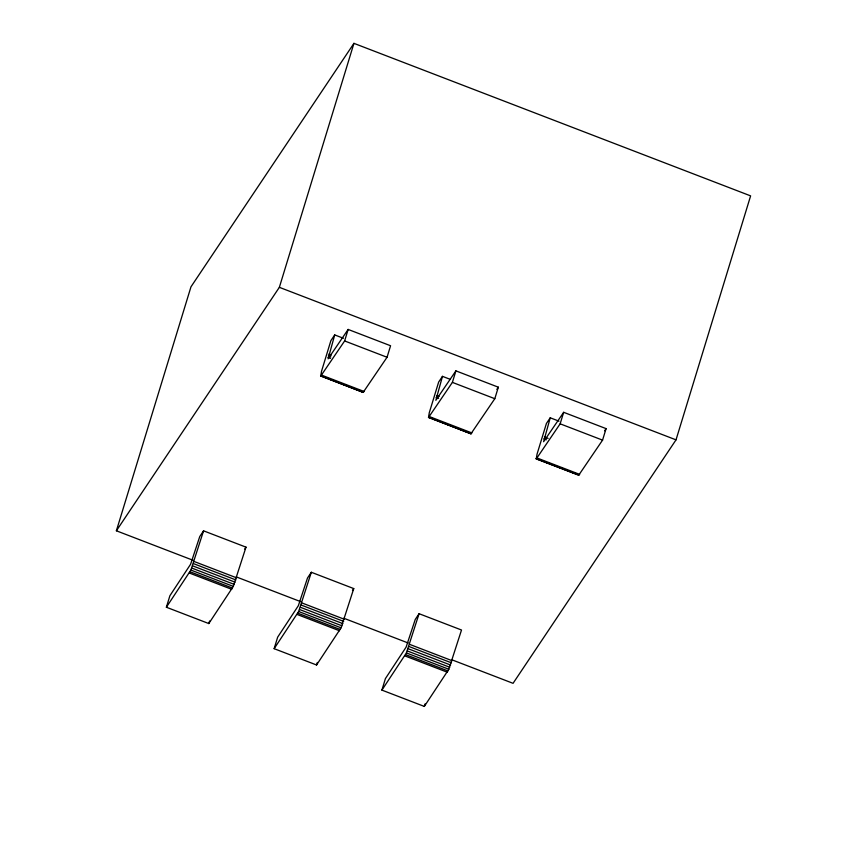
<?xml version="1.0" encoding="UTF-8"?>
<svg xmlns="http://www.w3.org/2000/svg" width="867" height="867" viewBox="0 0 867 867"><rect width="100%" height="100%" fill="white"/><g stroke="black" fill="none" stroke-linecap="round" stroke-linejoin="round"><path stroke-width="1.3" d="M334.716 334.922L328.094 358.84L348.144 329.438L390.573 345.749L387.05 357.258L363.175 392.372L320.757 376.061L321.516 371.314L330.891 340.623L334.716 334.922L343.451 338.282M550.231 417.796L543.609 441.715L563.669 412.313L606.087 428.623L602.565 440.133L578.69 475.246L536.272 458.925L537.031 454.189L546.405 423.497L550.231 417.796L558.966 421.156M442.473 376.354L435.852 400.283L455.901 370.87L498.33 387.191L494.808 398.701L470.933 433.803L428.515 417.493L429.273 412.757L438.648 382.065L442.473 376.354L449.962 379.237M193.449 560.429L116.384 530.788L190.978 286.814L353.942 43.35L750.616 195.877L676.022 439.851L513.058 683.326L452.422 660.004M166.377 607.236L169.899 595.727L190.588 564.265L199.757 536.543L203.572 530.832L246 547.153L233.31 586.385L208.806 623.557L166.377 607.236L190.892 570.074L203.572 530.832M116.384 530.788L279.358 287.324L353.942 43.35M208.806 623.557L209.586 621M320.757 376.061L344.632 340.948L348.144 329.438M274.145 648.679L277.657 637.169L298.346 605.708L307.514 577.975L311.329 572.274L353.758 588.585L341.067 627.816L316.563 664.989L274.145 648.679L298.649 611.506L311.329 572.274M316.563 664.989L317.344 662.431M428.515 417.493L452.39 382.38L455.901 370.87M381.903 690.11L385.414 678.601L406.103 647.14L415.271 619.417L419.086 613.706L461.515 630.016L448.824 669.259L424.321 706.421L381.903 690.11L406.406 652.938L419.086 613.706M424.321 706.421L425.101 703.863M536.272 458.925L560.147 423.822L563.669 412.313M244.722 549.049L246 547.153M352.479 590.481L353.758 588.585M496.856 389.381L498.33 387.191M604.624 430.823L606.087 428.623M279.358 287.324L676.022 439.851M344.632 340.948L387.05 357.258M452.39 382.38L494.808 398.701M560.147 423.822L602.565 440.133M328.853 354.104L331.346 355.058M436.61 395.536L439.103 396.501M544.368 436.968L548.107 438.409M328.333 355.958L330.826 356.922M436.09 397.389L438.583 398.354M543.847 438.832L546.34 439.786M328.019 357.432L330.511 358.385M321.711 375.183L364.14 391.494M429.468 416.615L471.897 432.936M537.226 458.058L579.655 474.368M320.595 375.628L363.175 392.372M429.609 417.547L470.933 433.803M536.109 458.502L577.292 474.336M321.137 375.91L363.555 392.22M428.894 417.341L471.312 433.652M536.651 458.784L579.069 475.094M236.398 576.945L300.827 601.709M343.776 618.225L408.205 643M194.197 561.523L236.615 577.834M301.954 602.955L344.372 619.276M409.712 644.398L452.13 660.708M193.504 563.637L235.922 579.958M301.261 605.079L343.679 621.39M409.018 646.511L451.436 662.822M192.68 565.869L235.098 582.18M300.437 607.301L342.866 623.622M408.194 648.744L450.623 665.054M191.791 568.069L234.209 584.38M299.548 609.501L341.966 625.811M407.306 650.933L449.724 667.243M190.892 570.074L233.31 586.385M298.649 611.506L341.067 627.816M406.406 652.938L448.824 669.259M190.036 571.754L232.464 588.064M297.793 613.186L340.222 629.507M405.55 654.628L447.979 670.939M189.299 573L231.727 589.311M297.056 614.432L339.485 630.753M404.813 655.875L447.242 672.185"/></g></svg>
